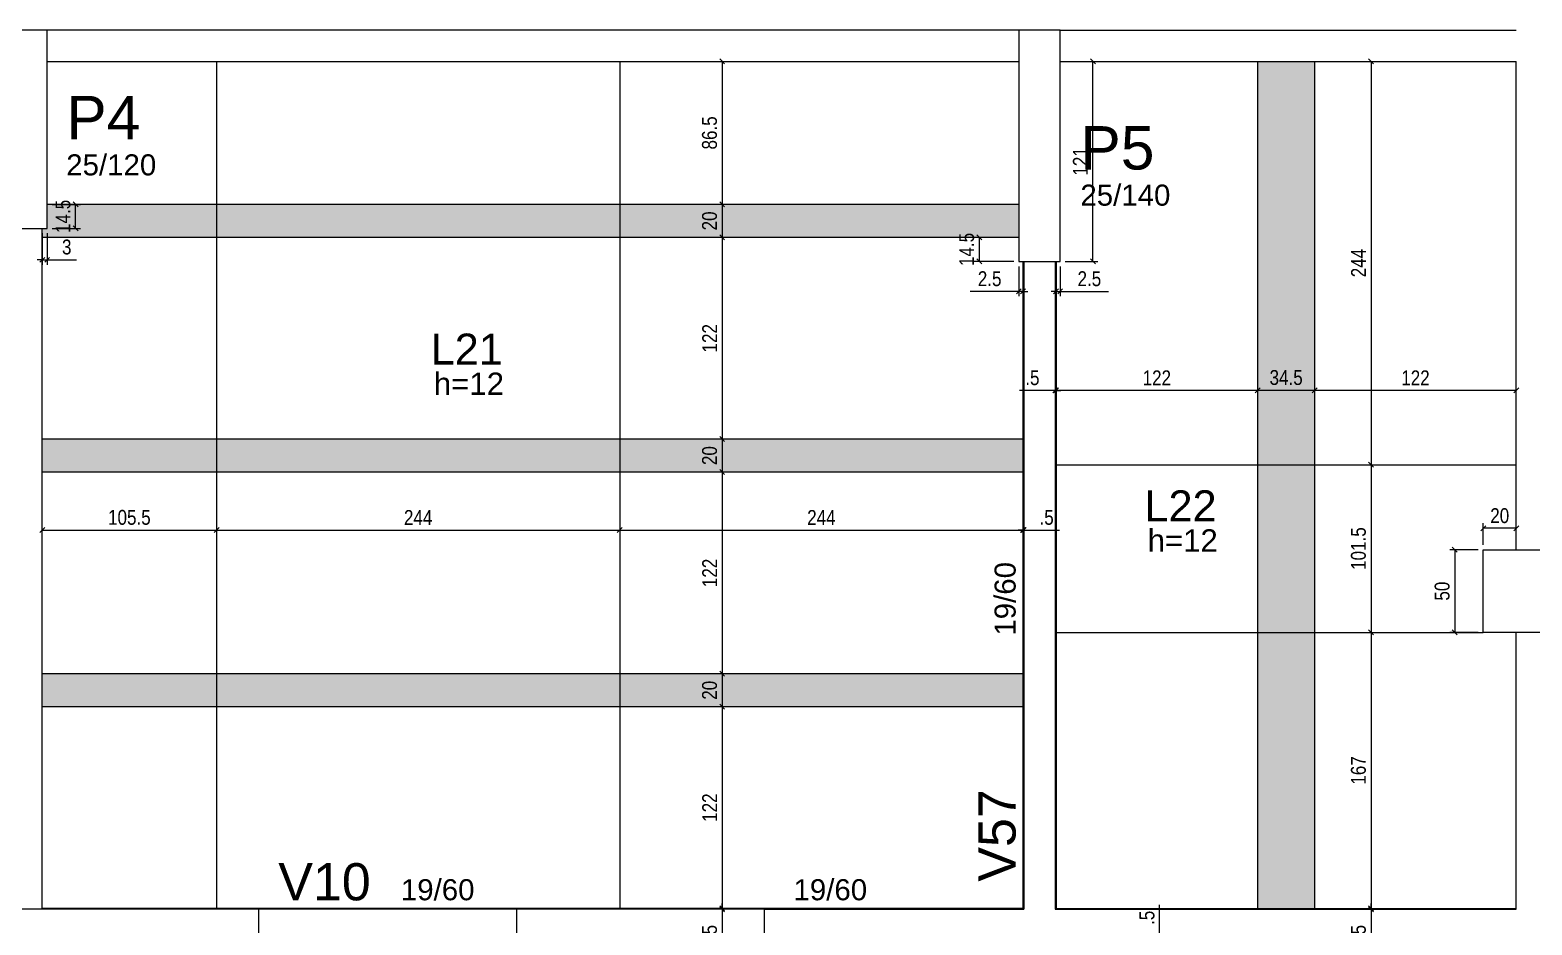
# Model space of a CAD drawing. Header units: millimetres. Extents: x 2716 to 9044, y 218 to 3839.
# Drawn here: x 6187 to 7096, y 2468 to 3010 of the extents above; entities that cross this region are included whole.
import ezdxf

# ---------------------------------------------------------------- set-up
doc = ezdxf.new("R2010")
doc.units = ezdxf.units.MM
for name, color, linetype in [('1', 3, 'Continuous'), ('212', 3, 'Continuous'), ('213', 3, 'Continuous'), ('216', 3, 'Continuous'), ('220', 5, 'Continuous'), ('222', 6, 'Continuous'), ('226', 4, 'Continuous'), ('233', 6, 'Continuous'), ('COTA', 2, 'Continuous'), ('Painéis', 200, 'Continuous')]:
    doc.layers.add(name, color=color, linetype=linetype)
doc.layers.add('Hachura', color=251, linetype='Continuous', lineweight=9)
doc.styles.add('COTA TECNICA-50', font='techl___.ttf', dxfattribs={"height": 9})
doc.styles.get("Standard").update_dxf_attribs({"font": 'arial.ttf'})
doc.dimstyles.new('COTA PAINEL-50', dxfattribs={"dimtxt": 9, "dimasz": 3, "dimexe": 3, "dimexo": 3, "dimgap": 3, "dimtad": 1, "dimdec": 1, "dimzin": 12, "dimdsep": 46, "dimtxsty": 'COTA TECNICA-50', "dimblk1": 'OBLIQUE', "dimblk2": 'OBLIQUE', "dimsah": 1, "dimcen": 0.9, "dimclrd": 4, "dimclre": 4, "dimclrt": 240, "dimadec": 1, "dimazin": 3, "dimtfac": 1, "dimtdec": 1, "dimtmove": 0, "dimatfit": 3, "dimfxl": 1, "dimtolj": 1, "dimtzin": 12, "dimarcsym": 0})

# ---------------------------------------------------------------- blocks, each defined once
blk = doc.blocks.new('_Oblique')
at = {"color": 0, "linetype": 'ByBlock', "lineweight": -2}
blk.add_line((-0.5, -0.5), (0.5, 0.5), dxfattribs=at)
blk = doc.blocks.new('*D316')
at = {"layer": 'COTA', "color": 4, "lineweight": -2, "transparency": 16777216}
for p, q in [((6194.28, 2886.94), (6194.28, 2867.91)), ((6197.28, 2886.94), (6197.28, 2867.91)), ((6194.28, 2870.91), (6191.28, 2870.91)), ((6194.28, 2870.91), (6197.28, 2870.91)), ((6197.28, 2870.91), (6214.98, 2870.91))]:
    blk.add_line(p, q, dxfattribs=at)
at = {"layer": 'Defpoints', "color": 0, "transparency": 16777216}
for p in [(6194.28, 2889.94), (6197.28, 2889.94), (6197.28, 2870.91)]:
    blk.add_point(p, dxfattribs=at)
at = {"layer": 'COTA', "color": 4, "lineweight": -2, "transparency": 16777216, "xscale": 3, "yscale": 3, "zscale": 3}
blk.add_blockref('_Oblique', (6194.28, 2870.91), dxfattribs=at)
at = {"layer": 'COTA', "color": 4, "lineweight": -2, "transparency": 16777216, "xscale": 3, "yscale": 3, "zscale": 3, "rotation": 180}
blk.add_blockref('_Oblique', (6197.28, 2870.91), dxfattribs=at)
at = {"layer": 'COTA', "color": 240, "transparency": 16777216, "insert": (6209.13, 2878.61), "char_height": 9, "attachment_point": 5, "style": 'COTA TECNICA-50'}
blk.add_mtext('\\A1;3', dxfattribs=at)
blk = doc.blocks.new('*D317')
at = {"layer": 'COTA', "color": 4, "lineweight": -2, "transparency": 16777216}
for p, q in [((6200.28, 2904.44), (6217.49, 2904.44)), ((6214.49, 2889.94), (6214.49, 2904.44)), ((6200.28, 2889.94), (6217.49, 2889.94))]:
    blk.add_line(p, q, dxfattribs=at)
at = {"layer": 'Defpoints', "color": 0, "transparency": 16777216}
for p in [(6197.28, 2904.44), (6214.49, 2904.44), (6197.28, 2889.94)]:
    blk.add_point(p, dxfattribs=at)
at = {"layer": 'COTA', "color": 4, "lineweight": -2, "transparency": 16777216, "xscale": 3, "yscale": 3, "zscale": 3}
for p, rotation in [((6214.49, 2904.44), 90), ((6214.49, 2889.94), 270)]:
    blk.add_blockref('_Oblique', p, dxfattribs=dict(at, rotation=rotation))
at = {"layer": 'COTA', "color": 240, "transparency": 16777216, "insert": (6206.89, 2897.19), "char_height": 9, "attachment_point": 5, "rotation": 90, "style": 'COTA TECNICA-50'}
blk.add_mtext('\\A1;14.5', dxfattribs=at)
blk = doc.blocks.new('*D318')
at = {"layer": 'COTA', "color": 4, "lineweight": -2, "transparency": 16777216}
for p, q in [((6782.28, 2884.44), (6758.33, 2884.44)), ((6761.33, 2884.44), (6761.33, 2869.94)), ((6782.28, 2869.94), (6758.33, 2869.94))]:
    blk.add_line(p, q, dxfattribs=at)
at = {"layer": 'Defpoints', "color": 0, "transparency": 16777216}
for p in [(6785.28, 2884.44), (6761.33, 2869.94), (6785.28, 2869.94)]:
    blk.add_point(p, dxfattribs=at)
at = {"layer": 'COTA', "color": 4, "lineweight": -2, "transparency": 16777216, "xscale": 3, "yscale": 3, "zscale": 3}
for p, rotation in [((6761.33, 2884.44), 90), ((6761.33, 2869.94), 270)]:
    blk.add_blockref('_Oblique', p, dxfattribs=dict(at, rotation=rotation))
at = {"layer": 'COTA', "color": 240, "transparency": 16777216, "insert": (6753.73, 2877.19), "char_height": 9, "attachment_point": 5, "rotation": 90, "style": 'COTA TECNICA-50'}
blk.add_mtext('\\A1;14.5', dxfattribs=at)
blk = doc.blocks.new('*D319')
at = {"layer": 'COTA', "color": 4, "lineweight": -2, "transparency": 16777216}
for p, q in [((6785.28, 2866.94), (6785.28, 2848.83)), ((6787.78, 2866.94), (6787.78, 2848.83)), ((6785.28, 2851.83), (6755.92, 2851.83)), ((6787.78, 2851.83), (6785.28, 2851.83)), ((6787.78, 2851.83), (6790.78, 2851.83))]:
    blk.add_line(p, q, dxfattribs=at)
at = {"layer": 'Defpoints', "color": 0, "transparency": 16777216}
for p in [(6785.28, 2869.94), (6787.78, 2869.94), (6785.28, 2851.83)]:
    blk.add_point(p, dxfattribs=at)
at = {"layer": 'COTA', "color": 4, "lineweight": -2, "transparency": 16777216, "xscale": 3, "yscale": 3, "zscale": 3}
blk.add_blockref('_Oblique', (6785.28, 2851.83), dxfattribs=at)
at = {"layer": 'COTA', "color": 4, "lineweight": -2, "transparency": 16777216, "xscale": 3, "yscale": 3, "zscale": 3, "rotation": 180}
blk.add_blockref('_Oblique', (6787.78, 2851.83), dxfattribs=at)
at = {"layer": 'COTA', "color": 240, "transparency": 16777216, "insert": (6767.6, 2859.43), "char_height": 9, "attachment_point": 5, "style": 'COTA TECNICA-50'}
blk.add_mtext('\\A1;2.5', dxfattribs=at)
blk = doc.blocks.new('*D320')
at = {"layer": 'COTA', "color": 4, "lineweight": -2, "transparency": 16777216}
blk.add_line((6605.74, 2990.94), (6605.74, 2904.44), dxfattribs=at)
at = {"layer": 'Defpoints', "color": 0, "transparency": 16777216}
for p in [(6605.74, 2990.94), (6605.74, 2904.44), (6605.74, 2904.44)]:
    blk.add_point(p, dxfattribs=at)
at = {"layer": 'COTA', "color": 4, "lineweight": -2, "transparency": 16777216, "xscale": 3, "yscale": 3, "zscale": 3}
for p, rotation in [((6605.74, 2990.94), 90), ((6605.74, 2904.44), 270)]:
    blk.add_blockref('_Oblique', p, dxfattribs=dict(at, rotation=rotation))
at = {"layer": 'COTA', "color": 240, "transparency": 16777216, "insert": (6598.12, 2947.69), "char_height": 9, "attachment_point": 5, "rotation": 90, "style": 'COTA TECNICA-50'}
blk.add_mtext('\\A1;86.5', dxfattribs=at)
blk = doc.blocks.new('*D321')
at = {"layer": 'COTA', "color": 4, "lineweight": -2, "transparency": 16777216}
blk.add_line((6605.74, 2904.44), (6605.74, 2884.44), dxfattribs=at)
at = {"layer": 'Defpoints', "color": 0, "transparency": 16777216}
for p in [(6605.74, 2904.44), (6605.74, 2884.44), (6605.74, 2884.44)]:
    blk.add_point(p, dxfattribs=at)
at = {"layer": 'COTA', "color": 4, "lineweight": -2, "transparency": 16777216, "xscale": 3, "yscale": 3, "zscale": 3}
for p, rotation in [((6605.74, 2904.44), 90), ((6605.74, 2884.44), 270)]:
    blk.add_blockref('_Oblique', p, dxfattribs=dict(at, rotation=rotation))
at = {"layer": 'COTA', "color": 240, "transparency": 16777216, "insert": (6598.15, 2894.44), "char_height": 9, "attachment_point": 5, "rotation": 90, "style": 'COTA TECNICA-50'}
blk.add_mtext('\\A1;20', dxfattribs=at)
blk = doc.blocks.new('*D322')
at = {"layer": 'COTA', "color": 4, "lineweight": -2, "transparency": 16777216}
blk.add_line((6605.74, 2884.44), (6605.74, 2762.44), dxfattribs=at)
at = {"layer": 'Defpoints', "color": 0, "transparency": 16777216}
for p in [(6605.74, 2884.44), (6605.74, 2762.44), (6605.74, 2762.44)]:
    blk.add_point(p, dxfattribs=at)
at = {"layer": 'COTA', "color": 4, "lineweight": -2, "transparency": 16777216, "xscale": 3, "yscale": 3, "zscale": 3}
for p, rotation in [((6605.74, 2884.44), 90), ((6605.74, 2762.44), 270)]:
    blk.add_blockref('_Oblique', p, dxfattribs=dict(at, rotation=rotation))
at = {"layer": 'COTA', "color": 240, "transparency": 16777216, "insert": (6598.19, 2823.44), "char_height": 9, "attachment_point": 5, "rotation": 90, "style": 'COTA TECNICA-50'}
blk.add_mtext('\\A1;122', dxfattribs=at)
blk = doc.blocks.new('*D323')
at = {"layer": 'COTA', "color": 4, "lineweight": -2, "transparency": 16777216}
blk.add_line((6605.74, 2762.44), (6605.74, 2742.44), dxfattribs=at)
at = {"layer": 'Defpoints', "color": 0, "transparency": 16777216}
for p in [(6605.74, 2762.44), (6605.74, 2742.44), (6605.74, 2742.44)]:
    blk.add_point(p, dxfattribs=at)
at = {"layer": 'COTA', "color": 4, "lineweight": -2, "transparency": 16777216, "xscale": 3, "yscale": 3, "zscale": 3}
for p, rotation in [((6605.74, 2762.44), 90), ((6605.74, 2742.44), 270)]:
    blk.add_blockref('_Oblique', p, dxfattribs=dict(at, rotation=rotation))
at = {"layer": 'COTA', "color": 240, "transparency": 16777216, "insert": (6598.15, 2752.44), "char_height": 9, "attachment_point": 5, "rotation": 90, "style": 'COTA TECNICA-50'}
blk.add_mtext('\\A1;20', dxfattribs=at)
blk = doc.blocks.new('*D324')
at = {"layer": 'COTA', "color": 4, "lineweight": -2, "transparency": 16777216}
blk.add_line((6605.74, 2742.44), (6605.74, 2620.44), dxfattribs=at)
at = {"layer": 'Defpoints', "color": 0, "transparency": 16777216}
for p in [(6605.74, 2742.44), (6605.74, 2620.44), (6605.74, 2620.44)]:
    blk.add_point(p, dxfattribs=at)
at = {"layer": 'COTA', "color": 4, "lineweight": -2, "transparency": 16777216, "xscale": 3, "yscale": 3, "zscale": 3}
for p, rotation in [((6605.74, 2742.44), 90), ((6605.74, 2620.44), 270)]:
    blk.add_blockref('_Oblique', p, dxfattribs=dict(at, rotation=rotation))
at = {"layer": 'COTA', "color": 240, "transparency": 16777216, "insert": (6598.19, 2681.44), "char_height": 9, "attachment_point": 5, "rotation": 90, "style": 'COTA TECNICA-50'}
blk.add_mtext('\\A1;122', dxfattribs=at)
blk = doc.blocks.new('*D325')
at = {"layer": 'COTA', "color": 4, "lineweight": -2, "transparency": 16777216}
blk.add_line((6605.74, 2620.44), (6605.74, 2600.44), dxfattribs=at)
at = {"layer": 'Defpoints', "color": 0, "transparency": 16777216}
for p in [(6605.74, 2620.44), (6605.74, 2600.44), (6605.74, 2600.44)]:
    blk.add_point(p, dxfattribs=at)
at = {"layer": 'COTA', "color": 4, "lineweight": -2, "transparency": 16777216, "xscale": 3, "yscale": 3, "zscale": 3}
for p, rotation in [((6605.74, 2620.44), 90), ((6605.74, 2600.44), 270)]:
    blk.add_blockref('_Oblique', p, dxfattribs=dict(at, rotation=rotation))
at = {"layer": 'COTA', "color": 240, "transparency": 16777216, "insert": (6598.15, 2610.44), "char_height": 9, "attachment_point": 5, "rotation": 90, "style": 'COTA TECNICA-50'}
blk.add_mtext('\\A1;20', dxfattribs=at)
blk = doc.blocks.new('*D326')
at = {"layer": 'COTA', "color": 4, "lineweight": -2, "transparency": 16777216}
blk.add_line((6605.74, 2600.44), (6605.74, 2478.44), dxfattribs=at)
at = {"layer": 'Defpoints', "color": 0, "transparency": 16777216}
for p in [(6605.74, 2600.44), (6605.74, 2478.44), (6605.74, 2478.44)]:
    blk.add_point(p, dxfattribs=at)
at = {"layer": 'COTA', "color": 4, "lineweight": -2, "transparency": 16777216, "xscale": 3, "yscale": 3, "zscale": 3}
for p, rotation in [((6605.74, 2600.44), 90), ((6605.74, 2478.44), 270)]:
    blk.add_blockref('_Oblique', p, dxfattribs=dict(at, rotation=rotation))
at = {"layer": 'COTA', "color": 240, "transparency": 16777216, "insert": (6598.19, 2539.44), "char_height": 9, "attachment_point": 5, "rotation": 90, "style": 'COTA TECNICA-50'}
blk.add_mtext('\\A1;122', dxfattribs=at)
blk = doc.blocks.new('*D327')
at = {"layer": 'COTA', "color": 4, "lineweight": -2, "transparency": 16777216}
for p, q in [((6605.74, 2478.44), (6605.74, 2481.44)), ((6605.74, 2478.44), (6605.74, 2477.94)), ((6605.74, 2477.94), (6605.74, 2456.35))]:
    blk.add_line(p, q, dxfattribs=at)
at = {"layer": 'Defpoints', "color": 0, "transparency": 16777216}
for p in [(6605.74, 2478.44), (6605.74, 2477.94), (6605.74, 2477.94)]:
    blk.add_point(p, dxfattribs=at)
at = {"layer": 'COTA', "color": 4, "lineweight": -2, "transparency": 16777216, "xscale": 3, "yscale": 3, "zscale": 3}
for p, rotation in [((6605.74, 2478.44), 270), ((6605.74, 2477.94), 90)]:
    blk.add_blockref('_Oblique', p, dxfattribs=dict(at, rotation=rotation))
at = {"layer": 'COTA', "color": 240, "transparency": 16777216, "insert": (6598.14, 2464.15), "char_height": 9, "attachment_point": 5, "rotation": 90, "style": 'COTA TECNICA-50'}
blk.add_mtext('\\A1;.5', dxfattribs=at)
blk = doc.blocks.new('*D89')
at = {"layer": 'COTA', "color": 4, "lineweight": -2, "transparency": 16777216}
blk.add_line((6194.28, 2707.42), (6299.78, 2707.42), dxfattribs=at)
at = {"layer": 'Defpoints', "color": 0, "transparency": 16777216}
for p in [(6194.28, 2707.42), (6299.78, 2707.42), (6299.78, 2707.42)]:
    blk.add_point(p, dxfattribs=at)
at = {"layer": 'COTA', "color": 4, "lineweight": -2, "transparency": 16777216, "xscale": 3, "yscale": 3, "zscale": 3, "rotation": 180}
blk.add_blockref('_Oblique', (6194.28, 2707.42), dxfattribs=at)
at = {"layer": 'COTA', "color": 4, "lineweight": -2, "transparency": 16777216, "xscale": 3, "yscale": 3, "zscale": 3}
blk.add_blockref('_Oblique', (6299.78, 2707.42), dxfattribs=at)
at = {"layer": 'COTA', "color": 240, "transparency": 16777216, "insert": (6247.03, 2715.01), "char_height": 9, "attachment_point": 5, "style": 'COTA TECNICA-50'}
blk.add_mtext('\\A1;105.5', dxfattribs=at)
blk = doc.blocks.new('*D90')
at = {"layer": 'COTA', "color": 4, "lineweight": -2, "transparency": 16777216}
blk.add_line((6299.78, 2707.42), (6543.78, 2707.42), dxfattribs=at)
at = {"layer": 'Defpoints', "color": 0, "transparency": 16777216}
for p in [(6299.78, 2707.42), (6543.78, 2707.42), (6543.78, 2707.42)]:
    blk.add_point(p, dxfattribs=at)
at = {"layer": 'COTA', "color": 4, "lineweight": -2, "transparency": 16777216, "xscale": 3, "yscale": 3, "zscale": 3, "rotation": 180}
blk.add_blockref('_Oblique', (6299.78, 2707.42), dxfattribs=at)
at = {"layer": 'COTA', "color": 4, "lineweight": -2, "transparency": 16777216, "xscale": 3, "yscale": 3, "zscale": 3}
blk.add_blockref('_Oblique', (6543.78, 2707.42), dxfattribs=at)
at = {"layer": 'COTA', "color": 240, "transparency": 16777216, "insert": (6421.78, 2714.98), "char_height": 9, "attachment_point": 5, "style": 'COTA TECNICA-50'}
blk.add_mtext('\\A1;244', dxfattribs=at)
blk = doc.blocks.new('*D91')
at = {"layer": 'COTA', "color": 4, "lineweight": -2, "transparency": 16777216}
blk.add_line((6543.78, 2707.42), (6787.78, 2707.42), dxfattribs=at)
at = {"layer": 'Defpoints', "color": 0, "transparency": 16777216}
for p in [(6543.78, 2707.42), (6787.78, 2707.42), (6787.78, 2707.42)]:
    blk.add_point(p, dxfattribs=at)
at = {"layer": 'COTA', "color": 4, "lineweight": -2, "transparency": 16777216, "xscale": 3, "yscale": 3, "zscale": 3, "rotation": 180}
blk.add_blockref('_Oblique', (6543.78, 2707.42), dxfattribs=at)
at = {"layer": 'COTA', "color": 4, "lineweight": -2, "transparency": 16777216, "xscale": 3, "yscale": 3, "zscale": 3}
blk.add_blockref('_Oblique', (6787.78, 2707.42), dxfattribs=at)
at = {"layer": 'COTA', "color": 240, "transparency": 16777216, "insert": (6665.78, 2714.98), "char_height": 9, "attachment_point": 5, "style": 'COTA TECNICA-50'}
blk.add_mtext('\\A1;244', dxfattribs=at)
blk = doc.blocks.new('*D92')
at = {"layer": 'COTA', "color": 4, "lineweight": -2, "transparency": 16777216}
for p, q in [((6787.78, 2707.42), (6784.78, 2707.42)), ((6787.78, 2707.42), (6788.28, 2707.42)), ((6788.28, 2707.42), (6809.87, 2707.42))]:
    blk.add_line(p, q, dxfattribs=at)
at = {"layer": 'Defpoints', "color": 0, "transparency": 16777216}
for p in [(6787.78, 2707.42), (6788.28, 2707.42), (6788.28, 2707.42)]:
    blk.add_point(p, dxfattribs=at)
at = {"layer": 'COTA', "color": 4, "lineweight": -2, "transparency": 16777216, "xscale": 3, "yscale": 3, "zscale": 3}
blk.add_blockref('_Oblique', (6787.78, 2707.42), dxfattribs=at)
at = {"layer": 'COTA', "color": 4, "lineweight": -2, "transparency": 16777216, "xscale": 3, "yscale": 3, "zscale": 3, "rotation": 180}
blk.add_blockref('_Oblique', (6788.28, 2707.42), dxfattribs=at)
at = {"layer": 'COTA', "color": 240, "transparency": 16777216, "insert": (6802.08, 2715.01), "char_height": 9, "attachment_point": 5, "style": 'COTA TECNICA-50'}
blk.add_mtext('\\A1;.5', dxfattribs=at)
blk = doc.blocks.new('*D328')
at = {"layer": 'COTA', "color": 4, "lineweight": -2, "transparency": 16777216}
for p, q in [((6807.78, 2866.94), (6807.78, 2848.83)), ((6810.28, 2866.94), (6810.28, 2848.83)), ((6807.78, 2851.83), (6804.78, 2851.83)), ((6807.78, 2851.83), (6810.28, 2851.83)), ((6810.28, 2851.83), (6839.63, 2851.83))]:
    blk.add_line(p, q, dxfattribs=at)
at = {"layer": 'Defpoints', "color": 0, "transparency": 16777216}
for p in [(6807.78, 2869.94), (6810.28, 2869.94), (6810.28, 2851.83)]:
    blk.add_point(p, dxfattribs=at)
at = {"layer": 'COTA', "color": 4, "lineweight": -2, "transparency": 16777216, "xscale": 3, "yscale": 3, "zscale": 3}
blk.add_blockref('_Oblique', (6807.78, 2851.83), dxfattribs=at)
at = {"layer": 'COTA', "color": 4, "lineweight": -2, "transparency": 16777216, "xscale": 3, "yscale": 3, "zscale": 3, "rotation": 180}
blk.add_blockref('_Oblique', (6810.28, 2851.83), dxfattribs=at)
at = {"layer": 'COTA', "color": 240, "transparency": 16777216, "insert": (6827.96, 2859.43), "char_height": 9, "attachment_point": 5, "style": 'COTA TECNICA-50'}
blk.add_mtext('\\A1;2.5', dxfattribs=at)
blk = doc.blocks.new('*D329')
at = {"layer": 'COTA', "color": 4, "lineweight": -2, "transparency": 16777216}
for p, q in [((6813.28, 2990.94), (6833.07, 2990.94)), ((6830.07, 2869.94), (6830.07, 2990.94)), ((6813.28, 2869.94), (6833.07, 2869.94))]:
    blk.add_line(p, q, dxfattribs=at)
at = {"layer": 'Defpoints', "color": 0, "transparency": 16777216}
for p in [(6810.28, 2990.94), (6830.07, 2990.94), (6810.28, 2869.94)]:
    blk.add_point(p, dxfattribs=at)
at = {"layer": 'COTA', "color": 4, "lineweight": -2, "transparency": 16777216, "xscale": 3, "yscale": 3, "zscale": 3}
for p, rotation in [((6830.07, 2990.94), 90), ((6830.07, 2869.94), 270)]:
    blk.add_blockref('_Oblique', p, dxfattribs=dict(at, rotation=rotation))
at = {"layer": 'COTA', "color": 240, "transparency": 16777216, "insert": (6822.52, 2930.44), "char_height": 9, "attachment_point": 5, "rotation": 90, "style": 'COTA TECNICA-50'}
blk.add_mtext('\\A1;121', dxfattribs=at)
blk = doc.blocks.new('*D330')
at = {"layer": 'COTA', "color": 4, "lineweight": -2, "transparency": 16777216}
for p, q in [((7063.28, 2695.44), (7046.06, 2695.44)), ((7049.06, 2695.44), (7049.06, 2645.44)), ((7063.28, 2645.44), (7046.06, 2645.44))]:
    blk.add_line(p, q, dxfattribs=at)
at = {"layer": 'Defpoints', "color": 0, "transparency": 16777216}
for p in [(7066.28, 2695.44), (7049.06, 2645.44), (7066.28, 2645.44)]:
    blk.add_point(p, dxfattribs=at)
at = {"layer": 'COTA', "color": 4, "lineweight": -2, "transparency": 16777216, "xscale": 3, "yscale": 3, "zscale": 3}
for p, rotation in [((7049.06, 2695.44), 90), ((7049.06, 2645.44), 270)]:
    blk.add_blockref('_Oblique', p, dxfattribs=dict(at, rotation=rotation))
at = {"layer": 'COTA', "color": 240, "transparency": 16777216, "insert": (7041.46, 2670.44), "char_height": 9, "attachment_point": 5, "rotation": 90, "style": 'COTA TECNICA-50'}
blk.add_mtext('\\A1;50', dxfattribs=at)
blk = doc.blocks.new('*D331')
at = {"layer": 'COTA', "color": 4, "lineweight": -2, "transparency": 16777216}
for p, q in [((7066.28, 2698.44), (7066.28, 2711.46)), ((7086.28, 2708.46), (7066.28, 2708.46)), ((7086.28, 2698.44), (7086.28, 2711.46))]:
    blk.add_line(p, q, dxfattribs=at)
at = {"layer": 'Defpoints', "color": 0, "transparency": 16777216}
for p in [(7066.28, 2708.46), (7066.28, 2695.44), (7086.28, 2695.44)]:
    blk.add_point(p, dxfattribs=at)
at = {"layer": 'COTA', "color": 4, "lineweight": -2, "transparency": 16777216, "xscale": 3, "yscale": 3, "zscale": 3, "rotation": 180}
blk.add_blockref('_Oblique', (7066.28, 2708.46), dxfattribs=at)
at = {"layer": 'COTA', "color": 4, "lineweight": -2, "transparency": 16777216, "xscale": 3, "yscale": 3, "zscale": 3}
blk.add_blockref('_Oblique', (7086.28, 2708.46), dxfattribs=at)
at = {"layer": 'COTA', "color": 240, "transparency": 16777216, "insert": (7076.28, 2716.05), "char_height": 9, "attachment_point": 5, "style": 'COTA TECNICA-50'}
blk.add_mtext('\\A1;20', dxfattribs=at)
blk = doc.blocks.new('*D332')
at = {"layer": 'COTA', "color": 4, "lineweight": -2, "transparency": 16777216}
blk.add_line((6998.4, 2990.94), (6998.4, 2746.94), dxfattribs=at)
at = {"layer": 'Defpoints', "color": 0, "transparency": 16777216}
for p in [(6998.4, 2990.94), (6998.4, 2746.94), (6998.4, 2746.94)]:
    blk.add_point(p, dxfattribs=at)
at = {"layer": 'COTA', "color": 4, "lineweight": -2, "transparency": 16777216, "xscale": 3, "yscale": 3, "zscale": 3}
for p, rotation in [((6998.4, 2990.94), 90), ((6998.4, 2746.94), 270)]:
    blk.add_blockref('_Oblique', p, dxfattribs=dict(at, rotation=rotation))
at = {"layer": 'COTA', "color": 240, "transparency": 16777216, "insert": (6990.83, 2868.94), "char_height": 9, "attachment_point": 5, "rotation": 90, "style": 'COTA TECNICA-50'}
blk.add_mtext('\\A1;244', dxfattribs=at)
blk = doc.blocks.new('*D333')
at = {"layer": 'COTA', "color": 4, "lineweight": -2, "transparency": 16777216}
for p, q in [((6998.4, 2746.94), (6998.4, 2645.44)), ((7000.73, 2645.44), (7001.4, 2645.44))]:
    blk.add_line(p, q, dxfattribs=at)
at = {"layer": 'Defpoints', "color": 0, "transparency": 16777216}
for p in [(6998.4, 2746.94), (6997.73, 2645.44), (6998.4, 2645.44)]:
    blk.add_point(p, dxfattribs=at)
at = {"layer": 'COTA', "color": 4, "lineweight": -2, "transparency": 16777216, "xscale": 3, "yscale": 3, "zscale": 3}
for p, rotation in [((6998.4, 2746.94), 90), ((6998.4, 2645.44), 270)]:
    blk.add_blockref('_Oblique', p, dxfattribs=dict(at, rotation=rotation))
at = {"layer": 'COTA', "color": 240, "transparency": 16777216, "insert": (6990.8, 2696.19), "char_height": 9, "attachment_point": 5, "rotation": 90, "style": 'COTA TECNICA-50'}
blk.add_mtext('\\A1;101.5', dxfattribs=at)
blk = doc.blocks.new('*D334')
at = {"layer": 'COTA', "color": 4, "lineweight": -2, "transparency": 16777216}
blk.add_line((6998.4, 2645.44), (6998.4, 2478.44), dxfattribs=at)
at = {"layer": 'Defpoints', "color": 0, "transparency": 16777216}
for p in [(6998.4, 2645.44), (6998.4, 2478.44), (6998.4, 2478.44)]:
    blk.add_point(p, dxfattribs=at)
at = {"layer": 'COTA', "color": 4, "lineweight": -2, "transparency": 16777216, "xscale": 3, "yscale": 3, "zscale": 3}
for p, rotation in [((6998.4, 2645.44), 90), ((6998.4, 2478.44), 270)]:
    blk.add_blockref('_Oblique', p, dxfattribs=dict(at, rotation=rotation))
at = {"layer": 'COTA', "color": 240, "transparency": 16777216, "insert": (6990.81, 2561.94), "char_height": 9, "attachment_point": 5, "rotation": 90, "style": 'COTA TECNICA-50'}
blk.add_mtext('\\A1;167', dxfattribs=at)
blk = doc.blocks.new('*D335')
at = {"layer": 'COTA', "color": 4, "lineweight": -2, "transparency": 16777216}
for p, q in [((6998.4, 2478.44), (6998.4, 2481.44)), ((6998.4, 2478.44), (6998.4, 2477.94)), ((6998.4, 2477.94), (7001.4, 2477.94)), ((6998.4, 2477.94), (6998.4, 2456.35))]:
    blk.add_line(p, q, dxfattribs=at)
at = {"layer": 'Defpoints', "color": 0, "transparency": 16777216}
for p in [(6995.4, 2477.94), (6998.4, 2478.44), (6998.4, 2477.94)]:
    blk.add_point(p, dxfattribs=at)
at = {"layer": 'COTA', "color": 4, "lineweight": -2, "transparency": 16777216, "xscale": 3, "yscale": 3, "zscale": 3}
for p, rotation in [((6998.4, 2478.44), 270), ((6998.4, 2477.94), 90)]:
    blk.add_blockref('_Oblique', p, dxfattribs=dict(at, rotation=rotation))
at = {"layer": 'COTA', "color": 240, "transparency": 16777216, "insert": (6990.8, 2464.15), "char_height": 9, "attachment_point": 5, "rotation": 90, "style": 'COTA TECNICA-50'}
blk.add_mtext('\\A1;.5', dxfattribs=at)
blk = doc.blocks.new('*D336')
at = {"layer": 'COTA', "color": 4, "lineweight": -2, "transparency": 16777216}
blk.add_line((7086.28, 2791.93), (6964.28, 2791.93), dxfattribs=at)
at = {"layer": 'Defpoints', "color": 0, "transparency": 16777216}
for p in [(6964.28, 2791.93), (6964.28, 2791.93), (7086.28, 2791.93)]:
    blk.add_point(p, dxfattribs=at)
at = {"layer": 'COTA', "color": 4, "lineweight": -2, "transparency": 16777216, "xscale": 3, "yscale": 3, "zscale": 3, "rotation": 180}
blk.add_blockref('_Oblique', (6964.28, 2791.93), dxfattribs=at)
at = {"layer": 'COTA', "color": 4, "lineweight": -2, "transparency": 16777216, "xscale": 3, "yscale": 3, "zscale": 3}
blk.add_blockref('_Oblique', (7086.28, 2791.93), dxfattribs=at)
at = {"layer": 'COTA', "color": 240, "transparency": 16777216, "insert": (7025.28, 2799.48), "char_height": 9, "attachment_point": 5, "style": 'COTA TECNICA-50'}
blk.add_mtext('\\A1;122', dxfattribs=at)
blk = doc.blocks.new('*D337')
at = {"layer": 'COTA', "color": 4, "lineweight": -2, "transparency": 16777216}
blk.add_line((6964.28, 2791.93), (6929.78, 2791.93), dxfattribs=at)
at = {"layer": 'Defpoints', "color": 0, "transparency": 16777216}
for p in [(6929.78, 2791.93), (6929.78, 2791.93), (6964.28, 2791.93)]:
    blk.add_point(p, dxfattribs=at)
at = {"layer": 'COTA', "color": 4, "lineweight": -2, "transparency": 16777216, "xscale": 3, "yscale": 3, "zscale": 3, "rotation": 180}
blk.add_blockref('_Oblique', (6929.78, 2791.93), dxfattribs=at)
at = {"layer": 'COTA', "color": 4, "lineweight": -2, "transparency": 16777216, "xscale": 3, "yscale": 3, "zscale": 3}
blk.add_blockref('_Oblique', (6964.28, 2791.93), dxfattribs=at)
at = {"layer": 'COTA', "color": 240, "transparency": 16777216, "insert": (6947.03, 2799.63), "char_height": 9, "attachment_point": 5, "style": 'COTA TECNICA-50'}
blk.add_mtext('\\A1;34.5', dxfattribs=at)
blk = doc.blocks.new('*D338')
at = {"layer": 'COTA', "color": 4, "lineweight": -2, "transparency": 16777216}
blk.add_line((6929.78, 2791.93), (6807.78, 2791.93), dxfattribs=at)
at = {"layer": 'Defpoints', "color": 0, "transparency": 16777216}
for p in [(6807.78, 2791.93), (6807.78, 2791.93), (6929.78, 2791.93)]:
    blk.add_point(p, dxfattribs=at)
at = {"layer": 'COTA', "color": 4, "lineweight": -2, "transparency": 16777216, "xscale": 3, "yscale": 3, "zscale": 3, "rotation": 180}
blk.add_blockref('_Oblique', (6807.78, 2791.93), dxfattribs=at)
at = {"layer": 'COTA', "color": 4, "lineweight": -2, "transparency": 16777216, "xscale": 3, "yscale": 3, "zscale": 3}
blk.add_blockref('_Oblique', (6929.78, 2791.93), dxfattribs=at)
at = {"layer": 'COTA', "color": 240, "transparency": 16777216, "insert": (6868.78, 2799.48), "char_height": 9, "attachment_point": 5, "style": 'COTA TECNICA-50'}
blk.add_mtext('\\A1;122', dxfattribs=at)
blk = doc.blocks.new('*D339')
at = {"layer": 'COTA', "color": 4, "lineweight": -2, "transparency": 16777216}
for p, q in [((6807.28, 2791.93), (6785.69, 2791.93)), ((6807.78, 2791.93), (6807.28, 2791.93)), ((6807.78, 2791.93), (6810.78, 2791.93))]:
    blk.add_line(p, q, dxfattribs=at)
at = {"layer": 'Defpoints', "color": 0, "transparency": 16777216}
for p in [(6807.28, 2791.93), (6807.28, 2791.93), (6807.78, 2791.93)]:
    blk.add_point(p, dxfattribs=at)
at = {"layer": 'COTA', "color": 4, "lineweight": -2, "transparency": 16777216, "xscale": 3, "yscale": 3, "zscale": 3}
blk.add_blockref('_Oblique', (6807.28, 2791.93), dxfattribs=at)
at = {"layer": 'COTA', "color": 4, "lineweight": -2, "transparency": 16777216, "xscale": 3, "yscale": 3, "zscale": 3, "rotation": 180}
blk.add_blockref('_Oblique', (6807.78, 2791.93), dxfattribs=at)
at = {"layer": 'COTA', "color": 240, "transparency": 16777216, "insert": (6793.48, 2799.53), "char_height": 9, "attachment_point": 5, "style": 'COTA TECNICA-50'}
blk.add_mtext('\\A1;.5', dxfattribs=at)
blk = doc.blocks.new('*D290')
at = {"layer": 'COTA', "color": 4, "lineweight": -2, "transparency": 16777216}
for p, q in [((6870.45, 2458.94), (6870.45, 2480.53)), ((6870.45, 2458.44), (6870.45, 2458.94)), ((6870.45, 2458.44), (6870.45, 2455.44))]:
    blk.add_line(p, q, dxfattribs=at)
at = {"layer": 'Defpoints', "color": 0, "transparency": 16777216}
for p in [(6870.45, 2458.94), (6870.45, 2458.94), (6870.45, 2458.44)]:
    blk.add_point(p, dxfattribs=at)
at = {"layer": 'COTA', "color": 4, "lineweight": -2, "transparency": 16777216, "xscale": 3, "yscale": 3, "zscale": 3}
for p, rotation in [((6870.45, 2458.94), 270), ((6870.45, 2458.44), 90)]:
    blk.add_blockref('_Oblique', p, dxfattribs=dict(at, rotation=rotation))
at = {"layer": 'COTA', "color": 240, "transparency": 16777216, "insert": (6862.85, 2472.74), "char_height": 9, "attachment_point": 5, "rotation": 90, "style": 'COTA TECNICA-50'}
blk.add_mtext('\\A1;.5', dxfattribs=at)

msp = doc.modelspace()

# ---------------------------------------------------------------- hatches: boundary and pattern name
at = {"layer": 'Hachura', "linetype": 'ByBlock'}
h = msp.add_hatch(color=256, dxfattribs=at)
h.dxf.hatch_style = 1
h.paths.add_polyline_path([(6964.28, 2478.44), (6929.78, 2478.44), (6929.78, 2990.94), (6964.28, 2990.94)])
h = msp.add_hatch(color=256, dxfattribs=at)
h.dxf.hatch_style = 1
h.paths.add_polyline_path([(6197.28, 2904.44), (6197.28, 2889.94), (6194.28, 2889.94), (6194.28, 2884.44), (6785.28, 2884.44), (6785.28, 2904.44)])
h = msp.add_hatch(color=256, dxfattribs=at)
h.dxf.hatch_style = 1
h.paths.add_polyline_path([(6787.78, 2742.44), (6787.78, 2762.44), (6194.28, 2762.44), (6194.28, 2742.44)])
h = msp.add_hatch(color=256, dxfattribs=at)
h.dxf.hatch_style = 1
h.paths.add_polyline_path([(6787.78, 2600.44), (6787.78, 2620.44), (6194.28, 2620.44), (6194.28, 2600.44)])

# ---------------------------------------------------------------- linework, layer by layer
at = {"layer": '1'}
for p, q in [((6810.28, 3009.94), (7086.28, 3009.94)), ((7086.28, 2695.44), (7086.28, 2990.94)), ((6194.28, 2477.94), (6194.28, 2889.94)), ((6788.28, 2869.94), (6788.28, 2477.94)), ((6807.28, 2869.94), (6807.28, 2477.94)), ((7086.28, 2477.94), (7086.28, 2645.44)), ((6631.28, 2477.94), (6788.28, 2477.94)), ((6807.28, 2477.94), (7086.28, 2477.94))]:
    msp.add_line(p, q, dxfattribs=at)
for points in [[(6785.28, 3009.94), (6197.28, 3009.94)], [(6197.28, 2990.94), (6785.28, 2990.94)], [(6810.28, 2990.94), (7086.28, 2990.94)], [(6481.28, 2477.94), (6325.28, 2477.94)]]:
    msp.add_lwpolyline(points, dxfattribs=at)
at = {"layer": '222'}
for points in [[(6172.28, 2889.94), (6197.28, 2889.94), (6197.28, 3009.94), (6172.28, 3009.94), (6172.28, 2889.94)], [(6785.28, 2869.94), (6810.28, 2869.94), (6810.28, 3009.94), (6785.28, 3009.94), (6785.28, 2869.94)], [(7066.28, 2645.44), (7066.28, 2695.44), (7125.28, 2695.44), (7125.28, 2645.44), (7066.28, 2645.44)], [(6176.28, 2247.94), (6175.28, 2247.94), (6194.28, 2247.94), (6194.28, 2458.94), (6325.28, 2458.94), (6325.28, 2477.94), (6175.28, 2477.94), (6175.28, 2247.94)], [(6612.28, 2247.94), (6631.28, 2247.94), (6631.28, 2477.94), (6481.28, 2477.94), (6481.28, 2458.94), (6612.28, 2458.94), (6612.28, 2247.94)]]:
    msp.add_lwpolyline(points, dxfattribs=at)
at = {"layer": 'Painéis'}
for p, q in [((6299.78, 2990.94), (6299.78, 2478.44)), ((6543.78, 2990.94), (6543.78, 2478.44)), ((6929.78, 2990.94), (6929.78, 2478.44)), ((6964.28, 2990.94), (6964.28, 2478.44)), ((6785.28, 2904.44), (6197.28, 2904.44)), ((6785.28, 2884.44), (6194.28, 2884.44)), ((6787.78, 2869.94), (6787.78, 2478.44)), ((6807.78, 2869.94), (6807.78, 2478.44)), ((6787.78, 2762.44), (6194.28, 2762.44)), ((6807.78, 2746.94), (7086.28, 2746.94)), ((6787.78, 2742.44), (6194.28, 2742.44)), ((6807.78, 2645.44), (7066.28, 2645.44)), ((6787.78, 2620.44), (6194.28, 2620.44)), ((6787.78, 2600.44), (6194.28, 2600.44)), ((6787.78, 2478.44), (6194.28, 2478.44)), ((6807.78, 2478.44), (7086.28, 2478.44))]:
    msp.add_line(p, q, dxfattribs=at)

# ---------------------------------------------------------------- texts
at = {"layer": '212'}
msp.add_text('19/60', height=12.75, rotation=90, dxfattribs=at).set_placement((6783.34, 2643.5))
for p in [(6411.32, 2483.38), (6648.91, 2483.38)]:
    msp.add_text('19/60', height=12.75, dxfattribs=at).set_placement(p)
at = {"layer": '213'}
for s, p in [('25/120', (6208.83, 2921.99)), ('25/140', (6822.51, 2903.67))]:
    msp.add_text(s, height=12.75, dxfattribs=at).set_placement(p)
at = {"layer": '216'}
for p in [(6431.26, 2789.18), (6863.2, 2694.36)]:
    msp.add_text('h=12', height=13.5, dxfattribs=at).set_placement(p)
at = {"layer": '220'}
for s, p in [('P4', (6208.83, 2943.86)), ('P5', (6822.51, 2925.54))]:
    msp.add_text(s, height=26.25, dxfattribs=at).set_placement(p)
at = {"layer": '226'}
for s, p in [('L21', (6429.33, 2807.51)), ('L22', (6861.28, 2712.68))]:
    msp.add_text(s, height=18.75, dxfattribs=at).set_placement(p)
at = {"layer": '233'}
msp.add_text('V57', height=22.5, rotation=90, dxfattribs=at).set_placement((6783.34, 2494.64))
msp.add_text('V10', height=22.5, dxfattribs=at).set_placement((6337.15, 2483.34))

# ---------------------------------------------------------------- dimensions: what is measured, and where the dimension line sits
at = {"layer": 'COTA'}
for base, p1, p2, picture, middle in [((6605.74, 2904.44), (6605.74, 2990.94), (6605.74, 2904.44), '*D320', (6598.12, 2947.69)), ((6830.07, 2990.94), (6810.28, 2869.94), (6810.28, 2990.94), '*D329', (6822.52, 2930.44)), ((6998.4, 2746.94), (6998.4, 2990.94), (6998.4, 2746.94), '*D332', (6990.83, 2868.94)), ((6998.4, 2645.44), (6998.4, 2746.94), (6997.73, 2645.44), '*D333', (6990.8, 2696.19)), ((7049.06, 2645.44), (7066.28, 2695.44), (7066.28, 2645.44), '*D330', (7041.46, 2670.44)), ((6998.4, 2478.44), (6998.4, 2645.44), (6998.4, 2478.44), '*D334', (6990.81, 2561.94)), ((6605.74, 2477.94), (6605.74, 2478.44), (6605.74, 2477.94), '*D327', (6598.14, 2464.15)), ((6998.4, 2477.94), (6998.4, 2478.44), (6995.4, 2477.94), '*D335', (6990.8, 2464.15)), ((6870.45, 2458.94), (6870.45, 2458.44), (6870.45, 2458.94), '*D290', (6862.85, 2472.74))]:
    dim = msp.add_linear_dim(base=base, p1=p1, p2=p2, angle=90, dimstyle='COTA PAINEL-50', dxfattribs=at)
    dim.commit()
    dim.dimension.update_dxf_attribs({"geometry": picture, "text_midpoint": middle})
for base, p1, p2, picture, middle in [((6214.49, 2904.44), (6197.28, 2889.94), (6197.28, 2904.44), '*D317', (6214.49, 2897.19)), ((6761.33, 2869.94), (6785.28, 2884.44), (6785.28, 2869.94), '*D318', (6761.33, 2877.19))]:
    dim = msp.add_linear_dim(base=base, p1=p1, p2=p2, angle=90, dimstyle='COTA PAINEL-50', dxfattribs=at)
    dim.commit()
    dim.dimension.update_dxf_attribs({"geometry": picture, "text_midpoint": middle, "dimtype": 160})
for base, p1, p2, picture, middle in [((6605.74, 2884.44), (6605.74, 2904.44), (6605.74, 2884.44), '*D321', (6598.15, 2894.44)), ((6605.74, 2762.44), (6605.74, 2884.44), (6605.74, 2762.44), '*D322', (6598.19, 2823.44)), ((6605.74, 2742.44), (6605.74, 2762.44), (6605.74, 2742.44), '*D323', (6598.15, 2752.44)), ((6605.74, 2620.44), (6605.74, 2742.44), (6605.74, 2620.44), '*D324', (6598.19, 2681.44)), ((6605.74, 2600.44), (6605.74, 2620.44), (6605.74, 2600.44), '*D325', (6598.15, 2610.44)), ((6605.74, 2478.44), (6605.74, 2600.44), (6605.74, 2478.44), '*D326', (6598.19, 2539.44))]:
    dim = msp.add_linear_dim(base=base, p1=p1, p2=p2, angle=90, dimstyle='COTA PAINEL-50', override={"dimtmove": 1}, dxfattribs=at)
    dim.commit()
    dim.dimension.update_dxf_attribs({"geometry": picture, "text_midpoint": middle})
for base, p1, p2, picture, middle in [((6197.28, 2870.91), (6194.28, 2889.94), (6197.28, 2889.94), '*D316', (6209.13, 2878.61)), ((6785.28, 2851.83), (6787.78, 2869.94), (6785.28, 2869.94), '*D319', (6767.6, 2859.43)), ((6810.28, 2851.83), (6807.78, 2869.94), (6810.28, 2869.94), '*D328', (6827.96, 2859.43)), ((6807.28, 2791.93), (6807.78, 2791.93), (6807.28, 2791.93), '*D339', (6793.48, 2799.53)), ((6807.78, 2791.93), (6929.78, 2791.93), (6807.78, 2791.93), '*D338', (6868.78, 2799.48)), ((6929.78, 2791.93), (6964.28, 2791.93), (6929.78, 2791.93), '*D337', (6947.03, 2799.63)), ((6964.28, 2791.93), (7086.28, 2791.93), (6964.28, 2791.93), '*D336', (7025.28, 2799.48)), ((6299.78, 2707.42), (6194.28, 2707.42), (6299.78, 2707.42), '*D89', (6247.03, 2715.01)), ((6788.28, 2707.42), (6787.78, 2707.42), (6788.28, 2707.42), '*D92', (6802.08, 2715.01)), ((7066.28, 2708.46), (7086.28, 2695.44), (7066.28, 2695.44), '*D331', (7076.28, 2716.05))]:
    dim = msp.add_linear_dim(base=base, p1=p1, p2=p2, dimstyle='COTA PAINEL-50', dxfattribs=at)
    dim.commit()
    dim.dimension.update_dxf_attribs({"geometry": picture, "text_midpoint": middle})
for base, p1, p2, picture, middle in [((6543.78, 2707.42), (6299.78, 2707.42), (6543.78, 2707.42), '*D90', (6421.78, 2714.98)), ((6787.78, 2707.42), (6543.78, 2707.42), (6787.78, 2707.42), '*D91', (6665.78, 2714.98))]:
    dim = msp.add_linear_dim(base=base, p1=p1, p2=p2, dimstyle='COTA PAINEL-50', override={"dimtmove": 1}, dxfattribs=at)
    dim.commit()
    dim.dimension.update_dxf_attribs({"geometry": picture, "text_midpoint": middle})

doc.saveas('drawing.dxf')
